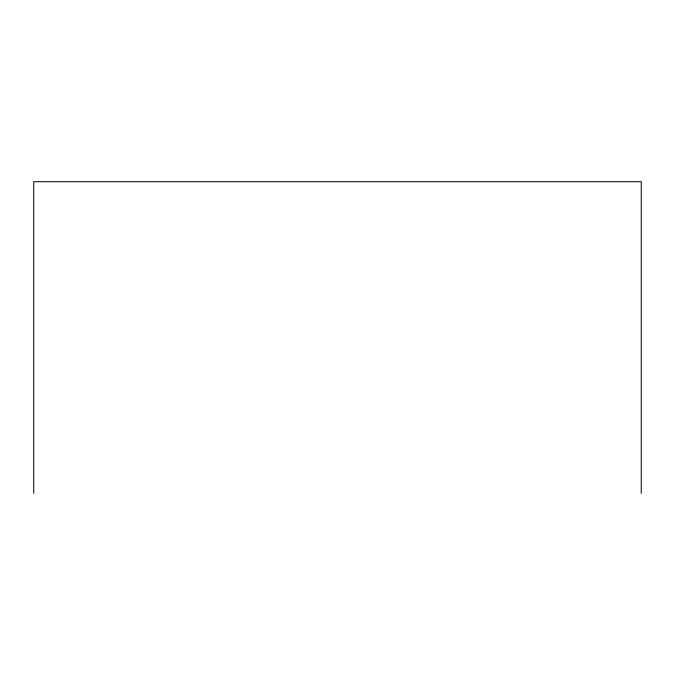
<?xml version="1.0" encoding="UTF-8"?>
<svg xmlns="http://www.w3.org/2000/svg" width="675" height="675" viewBox="0 0 675 675"><rect width="100%" height="100%" fill="white"/><g stroke="black" fill="none" stroke-linecap="round" stroke-linejoin="round"><path stroke-width="1.01" d="M641.25 493.298L641.25 181.702L33.75 181.702L33.75 493.298"/></g></svg>
